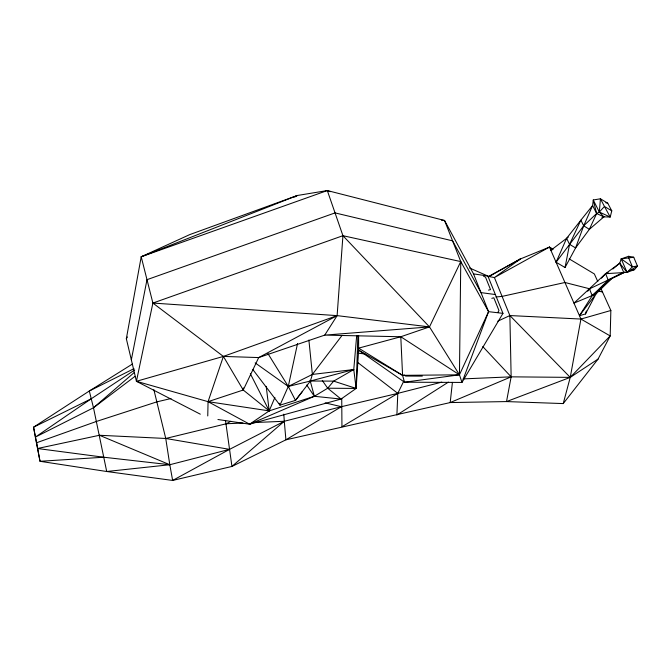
<?xml version="1.0" encoding="UTF-8"?>
<svg xmlns="http://www.w3.org/2000/svg" width="671" height="671" viewBox="0 0 671 671"><rect width="100%" height="100%" fill="white"/><g stroke="black" fill="none" stroke-linecap="round" stroke-linejoin="round"><path stroke-width="1.01" d="M628.677 256.28L621.203 258.88L619.752 263.208L627.066 272.367L634.523 269.616L637.45 266.035L633.726 257.245L628.677 256.28L628.668 257.916L632.409 266.79L627.066 272.367L605.586 273.684L573.965 303.133L595.965 293.973L611.667 278.54L624.852 272.166M358.608 335.626L358.633 350.153L404.504 382.202L461.992 382.436L459.45 374.821L460.759 261.581L444.538 220.474L327.314 190.556L297.312 195.496L189.675 234.632L141.212 256.775L126.341 338.738L136.423 381.296L200.31 414.183M207.758 415.953L208.06 401.661L223.384 356.418L337.119 315.63L429.49 326.911L459.45 374.821L404.504 382.202L402.575 375.349L400.797 336.75L429.49 326.911L460.759 261.581L342.931 235.697L152.887 303.057L136.423 381.296L208.06 401.661L269.205 410.887L314.355 396.293L327.691 388.215L333.68 381.128L353.768 369.536L356.704 335.433M600.805 288.253L610.853 310.488L610.182 335.936L598.054 359.086L563.237 403.581L506.521 401.577L450.191 402.566L285.905 439.824L231.94 466.437L172.64 480.444L106.706 471.503L40.017 461.296L33.55 427.184L89.31 391.008L132.338 364.101M357.861 335.517L356.15 388.434L341.027 399.069L249.604 424.198L217.932 419.509M341.74 398.356L341.942 426.764L397.794 393.374L441.761 382.151M441.451 220.163L444.538 220.474L473.525 273.877L488.572 311.663L459.45 374.821L402.575 375.349L358.633 350.153L356.15 388.434L327.691 388.215L322.306 380.516M274.9 397.408L269.205 410.887L243.238 390.019L223.384 356.418L152.887 303.057L141.212 256.775L327.314 190.556L342.931 235.697L337.119 315.63L324.739 335.114L258.696 357.576L223.384 356.418L136.423 381.296M327.691 388.215L341.027 399.069L314.355 396.293L249.604 424.198L208.06 401.661L243.238 390.019L243.43 387.93M452.422 382.369L450.191 402.566L511.143 376.842L570.241 377.379L598.054 359.086M563.237 403.581L570.241 377.379L580.927 319.052L549.465 247.087L520.31 258.989L488.178 276.678M131.34 359.824L146.991 279.681L335.039 212.9L452.573 240.839L480.981 292.615L495.349 294.544M565.041 267.519L569.562 244.353L580.868 220.18L592.627 205.511L593.273 199.975L600.428 198.792L607.741 203.196L611.784 210.845L610.207 217.043L603.883 216.859L596.636 213.529L592.627 205.511L583.703 225.791L575.584 247.943L565.041 267.519L556.091 262.235L566.609 238.339L580.868 220.18L583.703 225.791L589.364 229.339L603.883 216.859L599.329 212.028L593.273 199.975L596.636 213.529L589.364 229.339L575.584 247.943L569.562 244.353L566.609 238.339L568.27 237.115M252.883 369.612L279.983 405.167L288.278 386.446L297.555 343.502M601.459 278.197L605.586 273.684L619.752 263.208L623.636 272.166L608.22 280.059L592.208 295.668L579.45 315.664L585.489 313.978L586.345 311M279.161 403.254L279.983 405.167L295.475 400.386L310.405 381.019L312.376 374.426L342.118 335.349M357.928 352.116L358.633 350.153M460.759 261.581L488.572 311.663L461.992 382.436L502.956 313.365L487.867 276.024L469.625 268.023M243.238 390.019L258.696 357.576L337.119 315.63L152.887 303.057M403.757 381.17L397.794 393.374L396.897 415.005L448.396 382.126M585.489 313.978L595.965 293.973L579.45 315.664M497.89 312.35L498.964 310.547L493.831 297.815L491.801 298.327M126.341 338.738L127.423 336.959M587.687 291.256L589.448 288.874L624.919 272.107M556.091 262.235L583.703 225.791L596.636 213.529L599.329 212.028L604.462 206.467L600.428 198.792L599.329 212.028L610.207 217.043L604.462 206.467L611.784 210.845M302.478 391.394L295.475 400.386L288.278 386.446L267.897 353.525M487.28 276.217L494.418 277.559L509.876 315.555L511.143 376.842L506.521 401.577L570.241 377.379L610.182 335.936L580.927 319.052L509.876 315.555L497.756 321.183M134.703 369.989L91.181 398.817L35.32 437.14L93.495 407.767L134.192 372.556M612.858 268.996L619.752 263.208M357.458 362.281L397.794 393.374L341.43 406.693L284.294 421.262L229.557 449.352L169.805 464.735L106.706 471.503L93.495 407.767L134.93 376.397M566.609 238.339L550.866 250.275L552.753 249.545M488.647 276.762L520.31 258.989L494.418 277.559L549.465 247.087L553.055 249.235M517.022 261.287L520.31 258.989M249.604 424.198L269.205 410.887L266.202 386.328M294.628 197.064L297.312 195.496L141.212 256.775M225.531 420.759L229.557 449.352L172.64 480.444L169.805 464.735L103.804 457.228L37.475 448.513L99.451 435.269L165.745 438.473L226.345 423.753L230.858 421.271M133.982 368.664L89.31 391.008L93.495 407.767M288.278 386.446L312.376 374.426L353.768 369.536L356.15 388.434L333.68 381.128L310.405 381.019L288.278 386.446L255.156 362.894M91.181 398.817L33.55 427.184L40.017 461.296L103.804 457.228M608.169 272.577L605.586 273.684L608.22 280.059L611.667 278.54L592.208 295.668L589.448 288.874M601.954 217.622L603.883 216.859M580.927 319.052L610.853 310.488M459.45 374.821L400.797 336.75L358.633 348.132L402.575 375.349M310.405 381.019L353.768 369.536M488.505 290.115L490.526 289.612L485.494 277.106L483.581 276.267M171.013 398.524L156.829 401.87L96.456 421.438L36.393 442.818L36.762 444.118M631.554 270.312L634.523 269.616M633.726 257.245L621.203 258.88L627.066 272.367L637.45 266.035L632.409 266.79L621.203 258.88M495.919 296.985L502.076 296.397L564.948 282.499L590.346 288.966M463.183 378.897L511.143 376.842L482.785 346.588M226.345 423.753L242.902 423.04M253.244 422.596L284.294 421.262L285.905 439.824L341.43 406.693L325.141 402.885M422.302 376.121L405.636 376.054L403.942 374.863M400.797 336.75L324.739 335.114L429.49 326.911L342.931 235.697M357.836 353.139L365.024 353.952M488.572 311.663L502.956 313.365M473.525 273.877L487.867 276.024M153.869 389.692L165.745 438.473L229.557 449.352L231.94 466.437L284.294 421.262L283.816 414.175M605.812 202.768L607.741 203.196M598.465 291.038L602.533 292.07M327.314 190.556L330.207 191.713M99.451 435.269L169.805 464.735L165.745 438.473M569.209 258.905L594.347 273.944L597.794 281.577M549.465 247.087L551.092 248.371M509.876 315.555L570.241 377.379M306.756 385.053L314.355 396.293L310.061 380.298M250.342 373.722L269.205 410.887M308.886 340.038L312.376 374.426"/></g></svg>
